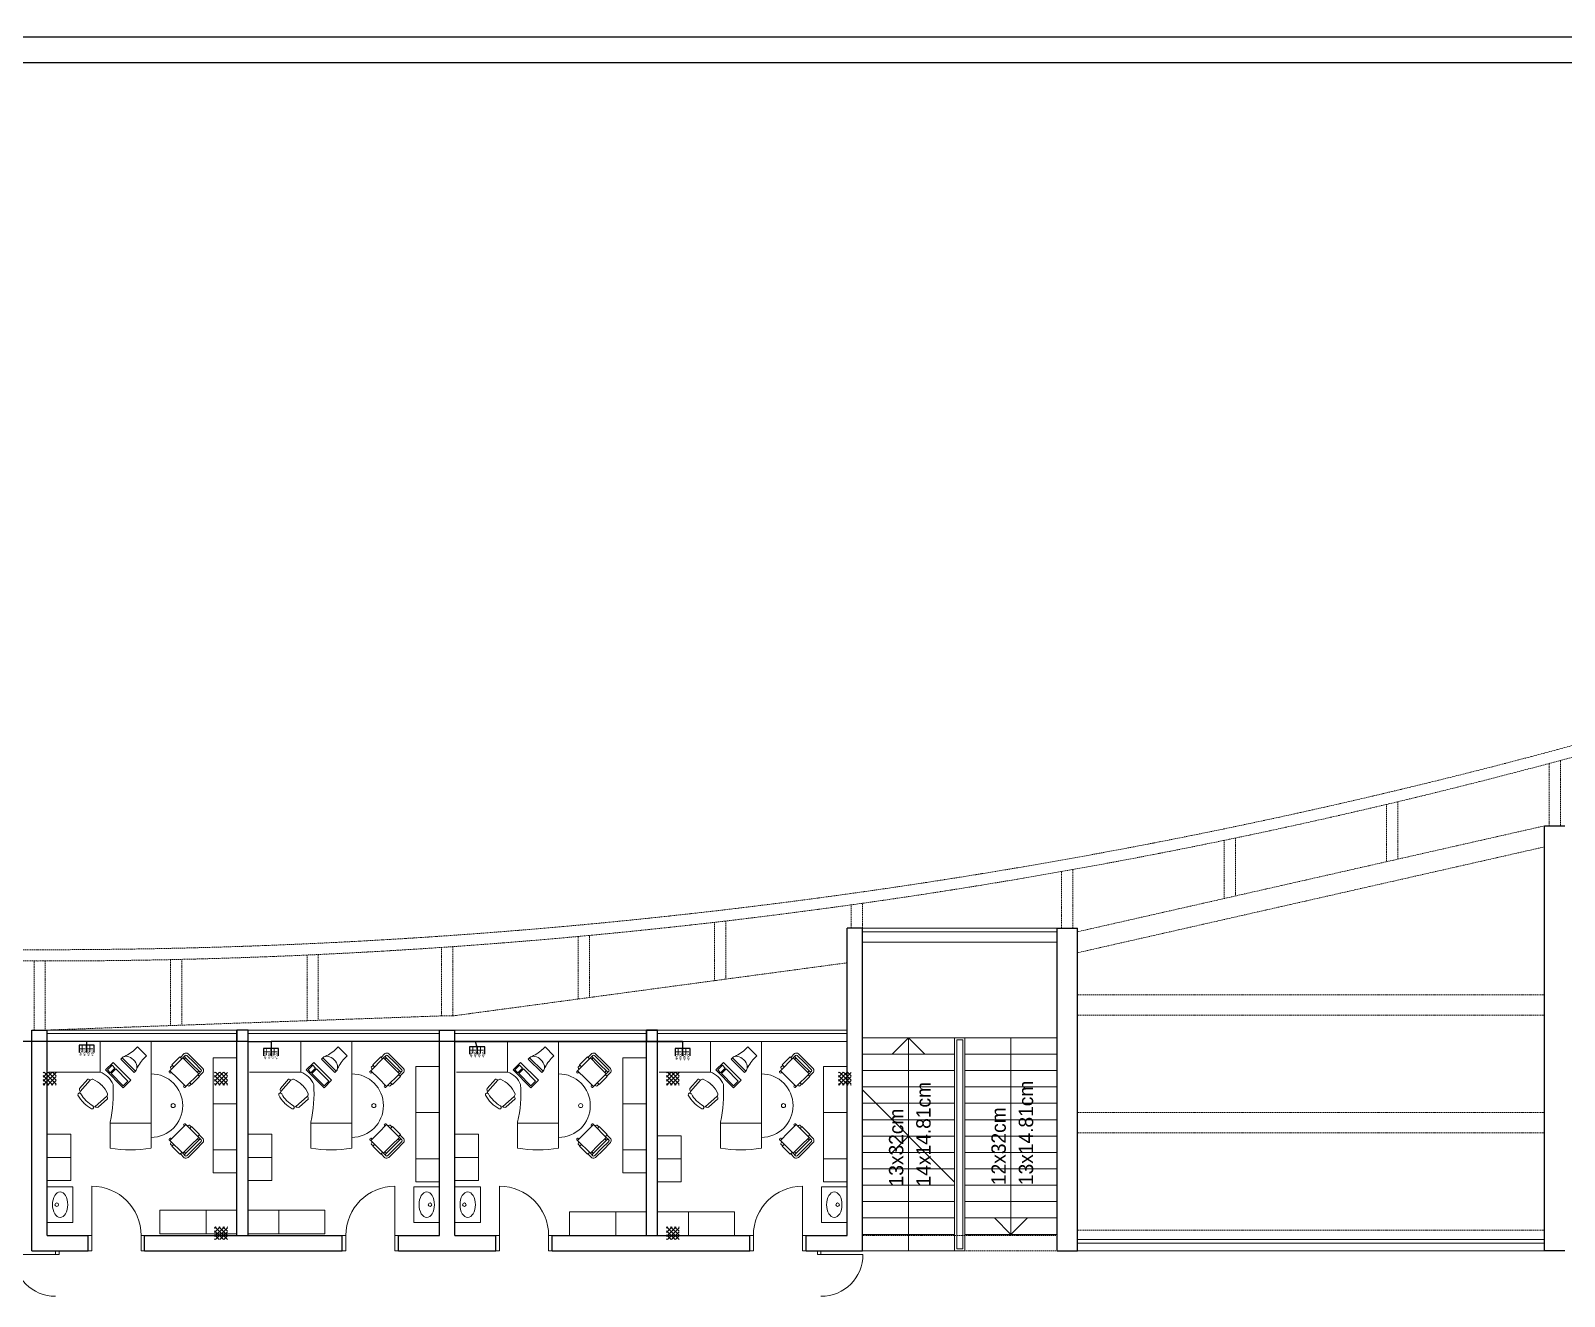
# Model space of a CAD drawing. Header units: inches. Extents: x 11 to 1053, y 2 to 902.
# Drawn here: x 379.7 to 679.2, y 654.9 to 902.1 of the extents above; entities that cross this region are included whole.
import ezdxf

# ---------------------------------------------------------------- set-up
doc = ezdxf.new("R2010")
doc.units = ezdxf.units.IN
doc.header["$MEASUREMENT"] = 0
doc.linetypes.add('DASHED', pattern=[0.75, 0.5, -0.25])
doc.linetypes.add('DASHED2', pattern=[0.375, 0.25, -0.125])
for name, color, linetype, lineweight in [('A-CRTKANO', 5, 'DASHED2', 0), ('A-GREDE', 5, 'DASHED2', 0), ('A-SANITARIJE', 253, 'Continuous', 0), ('OPREMA', 253, 'Continuous', 0), ('STOLARIJA', 5, 'Continuous', 0), ('STUBE', 5, 'Continuous', 0), ('ZID', 5, 'Continuous', 30)]:
    doc.layers.add(name, color=color, linetype=linetype, lineweight=lineweight)
doc.layers.add('SRAFURA', color=2, linetype='Continuous')
doc.styles.add('KOTE', font='stylu.ttf')

msp = doc.modelspace()

# ---------------------------------------------------------------- hatches: boundary and pattern name
at = {"layer": 'SRAFURA'}
h = msp.add_hatch(dxfattribs=at)
h.set_pattern_fill('ANSI37', color=256, scale=4.5, style=0)
h.set_pattern_definition([(45, (8723.85397, 5594.9668), (-0.397747564, 0.397747564), []), (135, (8723.85397, 5594.9668), (-0.397747564, -0.397747564), [])])
h.paths.add_polyline_path([(384.63, 696.16), (384.63, 698.66), (382.13, 698.66), (382.13, 696.16)])
h = msp.add_hatch(dxfattribs=at)
h.set_pattern_fill('ANSI37', color=256, scale=4.5, style=0)
h.set_pattern_definition([(45, (8757.3273, 5594.9668), (-0.397747564, 0.397747564), []), (135, (8757.3273, 5594.9668), (-0.397747564, -0.397747564), [])])
h.paths.add_polyline_path([(418.1, 696.16), (418.1, 698.66), (415.6, 698.66), (415.6, 696.16)])
h = msp.add_hatch(dxfattribs=at)
h.set_pattern_fill('ANSI37', color=256, scale=4.5, style=0)
h.set_pattern_definition([(45, (8845.5592, 5594.9668), (-0.397747564, 0.397747564), []), (135, (8845.5592, 5594.9668), (-0.397747564, -0.397747564), [])])
h.paths.add_polyline_path([(506.33, 696.16), (506.33, 698.66), (503.83, 698.66), (503.83, 696.16)])
h = msp.add_hatch(dxfattribs=at)
h.set_pattern_fill('ANSI37', color=256, scale=4.5, style=0)
h.set_pattern_definition([(45, (8879.15397, 5594.9668), (-0.397747564, 0.397747564), []), (135, (8879.15397, 5594.9668), (-0.397747564, -0.397747564), [])])
h.paths.add_polyline_path([(539.93, 696.16), (539.93, 698.66), (537.43, 698.66), (537.43, 696.16)])
h = msp.add_hatch(dxfattribs=at)
h.set_pattern_fill('ANSI37', color=256, scale=4.5, angle=360, style=0)
h.set_pattern_definition([(315, (8757.3273, -4230.3001), (-0.397747564, -0.397747564), []), (225, (8757.3273, -4230.3001), (-0.397747564, 0.397747564), [])])
h.paths.add_polyline_path([(415.6, 668.51), (415.6, 666.01), (418.1, 666.01), (418.1, 668.51)])
h = msp.add_hatch(dxfattribs=at)
h.set_pattern_fill('ANSI37', color=256, scale=4.5, angle=360, style=0)
h.set_pattern_definition([(315, (8845.5592, -4230.3001), (-0.397747564, -0.397747564), []), (225, (8845.5592, -4230.3001), (-0.397747564, 0.397747564), [])])
h.paths.add_polyline_path([(503.83, 668.51), (503.83, 666.01), (506.33, 666.01), (506.33, 668.51)])

# ---------------------------------------------------------------- linework, layer by layer
for p, q in [((10.54, 900.9), (1053.05, 900.9)), ((35.54, 895.9), (1048.05, 895.9))]:
    msp.add_line(p, q)
at = {"color": 85, "true_color": 0x58ba48}
for p, q in [((390.61, 704.71, 50), (315.25, 704.71, 50)), ((390.61, 704.71, 50), (390.61, 703.23, 50)), ((422.13, 704.71, 50), (426.62, 704.71, 50)), ((426.62, 704.71, 50), (426.62, 703.33)), ((462.53, 704.71, 50), (466.51, 704.71, 50)), ((466.51, 704.71, 50), (466.8, 703.64)), ((502.13, 704.71, 50), (507, 704.71, 50)), ((507, 704.71, 50), (507, 703.33))]:
    msp.add_line(p, q, dxfattribs=at)
at = {"color": 2}
for p, q in [((390.61, 703.96), (389.12, 703.96)), ((389.12, 703.96), (389.12, 702.53)), ((392.09, 703.96), (390.61, 703.96)), ((390.61, 703.96), (390.61, 702.53)), ((390.61, 702.53), (390.61, 703.96)), ((392.09, 702.53), (392.09, 703.96)), ((426.62, 703.33), (425.14, 703.33)), ((425.14, 703.33), (425.14, 701.9)), ((428.1, 703.33), (426.62, 703.33)), ((426.62, 703.33), (426.62, 701.9)), ((426.62, 701.9), (426.62, 703.33)), ((428.1, 701.9), (428.1, 703.33)), ((466.9, 703.64), (465.41, 703.64)), ((465.41, 703.64), (465.41, 702.21)), ((468.38, 703.64), (466.9, 703.64)), ((466.9, 703.64), (466.9, 702.21)), ((466.9, 702.21), (466.9, 703.64)), ((468.38, 702.21), (468.38, 703.64)), ((507, 703.33), (505.52, 703.33)), ((505.52, 703.33), (505.52, 701.9)), ((508.48, 703.33), (507, 703.33)), ((507, 703.33), (507, 701.9)), ((507, 701.9), (507, 703.33)), ((508.48, 701.9), (508.48, 703.33))]:
    msp.add_line(p, q, dxfattribs=at)
at = {"color": 3}
for p, q in [((422.13, 704.71, 50), (390.61, 704.71, 50)), ((507, 704.71, 50), (426.62, 704.71, 50)), ((466.51, 704.71, 50), (507, 704.71, 50))]:
    msp.add_line(p, q, dxfattribs=at)
at = {"layer": 'A-CRTKANO', "linetype": 'DASHED', "ltscale": 0.5}
for p, q in [((82.23, 722.61, 50), (381.03, 722.61, 50)), ((502.13, 715.07, 50), (539.13, 720.05, 50)), ((462.13, 709.68, 50), (499.93, 714.77, 50)), ((502.13, 715.07, 50), (499.93, 714.77, 50)), ((382.93, 706.91, 50), (419.93, 708.26, 50)), ((419.93, 708.26, 50), (422.13, 708.33, 50)), ((422.13, 708.33, 50), (459.93, 709.68, 50)), ((459.93, 709.68, 50), (462.13, 709.68, 50))]:
    msp.add_line(p, q, dxfattribs=at)
msp.add_arc((382.21, 1860.18, 50), 1137.58, 269.94031, 302.62522, dxfattribs=at)
at = {"layer": 'A-GREDE'}
for p, q in [((676.23, 758.98, 50), (676.23, 746.79, 50)), ((678.43, 759.57, 50), (678.43, 746.79, 50)), ((644.5, 751, 50), (644.5, 739.8, 50)), ((646.7, 751.52, 50), (646.7, 740.3, 50)), ((584.13, 726.11, 50), (675.33, 746.79, 50)), ((612.76, 743.97, 50), (612.76, 732.6, 50)), ((614.96, 744.43, 50), (614.96, 733.1, 50)), ((584.13, 722.01, 50), (675.33, 742.69, 50)), ((581.03, 737.88, 50), (581.03, 726.81, 50)), ((583.23, 738.27, 50), (583.23, 726.81, 50)), ((539.93, 726.81, 50), (539.93, 731.32, 50)), ((542.13, 726.81, 50), (542.13, 731.63, 50)), ((513.26, 727.97, 50), (513.26, 716.57, 50)), ((515.46, 728.22, 50), (515.46, 716.86, 50)), ((486.6, 725.2, 50), (486.6, 712.98, 50)), ((488.8, 725.4, 50), (488.8, 713.27, 50)), ((459.93, 723.06, 50), (459.93, 709.68, 50)), ((462.13, 723.21, 50), (462.13, 709.68, 50)), ((82.23, 720.41, 50), (381.03, 720.41, 50)), ((380.33, 720.29, 50), (380.33, 706.91, 50)), ((382.53, 720.44, 50), (382.53, 706.91, 50)), ((407, 720.68, 50), (407, 707.78, 50)), ((409.2, 720.73, 50), (409.2, 707.86, 50)), ((433.66, 721.57, 50), (433.66, 708.74, 50)), ((435.86, 721.67, 50), (435.86, 708.82, 50)), ((584.13, 713.81, 50), (675.33, 713.81, 50)), ((584.13, 709.81, 50), (675.33, 709.81, 50)), ((584.13, 690.81, 50), (675.33, 690.81, 50)), ((584.13, 686.81, 50), (675.33, 686.81, 50)), ((542.13, 666.81, 50), (580.13, 666.81, 50)), ((584.13, 667.81, 50), (675.33, 667.81, 50)), ((542.13, 663.81, 50), (580.13, 663.81, 50)), ((584.13, 663.81, 50), (675.33, 663.81, 50))]:
    msp.add_line(p, q, dxfattribs=at)
msp.add_arc((382.21, 1860.18, 50), 1139.78, 269.94031, 302.42334, dxfattribs=at)
at = {"layer": 'A-SANITARIJE'}
for p, q in [((382.93, 676.31, 50), (387.93, 676.31, 50)), ((387.93, 669.31, 50), (387.93, 676.31, 50)), ((454.53, 669.31, 50), (454.53, 676.31, 50)), ((459.53, 676.31, 50), (454.53, 676.31, 50)), ((462.53, 676.31, 50), (467.53, 676.31, 50)), ((467.53, 669.31, 50), (467.53, 676.31, 50)), ((539.13, 676.31, 50), (534.13, 676.31, 50)), ((534.13, 669.31, 50), (534.13, 676.31, 50)), ((382.93, 669.31, 50), (387.93, 669.31, 50)), ((459.53, 669.31, 50), (454.53, 669.31, 50)), ((462.53, 669.31, 50), (467.53, 669.31, 50)), ((539.13, 669.31, 50), (534.13, 669.31, 50))]:
    msp.add_line(p, q, dxfattribs=at)
for centre in [(384.78, 672.81, 50), (457.68, 672.81, 50), (464.38, 672.81, 50), (537.28, 672.81, 50)]:
    msp.add_circle(centre, 0.35, dxfattribs=at)
at = {"layer": 'A-SANITARIJE', "extrusion": (0, 0, -1)}
for centre in [(385.43, 672.81, 50), (465.03, 672.81, 50)]:
    msp.add_ellipse(centre, major_axis=(0, -2.5), ratio=0.6, dxfattribs=at)
at = {"layer": 'A-SANITARIJE'}
for centre in [(457.03, 672.81, 50), (536.63, 672.81, 50)]:
    msp.add_ellipse(centre, major_axis=(0, -2.5), ratio=0.6, dxfattribs=at)
at = {"layer": 'OPREMA'}
for p, q in [((403.18, 704.71, 50), (382.93, 704.71, 50)), ((393.23, 698.71, 50), (393.23, 704.71, 50)), ((403.18, 704.71, 50), (403.18, 688.71, 50)), ((442.38, 704.71, 50), (422.13, 704.71, 50)), ((432.43, 698.71, 50), (432.43, 704.71, 50)), ((442.38, 704.71, 50), (442.38, 688.71, 50)), ((482.78, 704.71, 50), (462.53, 704.71, 50)), ((472.83, 698.71, 50), (472.83, 704.71, 50)), ((482.78, 704.71, 50), (482.78, 688.71, 50)), ((522.38, 704.71, 50), (502.13, 704.71, 50)), ((512.43, 698.71, 50), (512.43, 704.71, 50)), ((522.38, 704.71, 50), (522.38, 688.71, 50)), ((397.53, 701.52, 50), (397.27, 701.25, 50)), ((397.27, 701.25, 50), (399.88, 698.63, 50)), ((400.15, 698.9, 50), (397.53, 701.52, 50)), ((400.53, 703.64, 50), (400.01, 703.12, 50)), ((400.53, 703.64, 50), (402.28, 701.9, 50)), ((402.28, 701.9, 50), (401.75, 701.37, 50)), ((403.18, 702.91, 50), (403.18, 690.51, 50)), ((409.39, 701.48, 50), (406.89, 698.98, 50)), ((407.28, 700.1, 50), (408.84, 701.66, 50)), ((408.84, 701.66, 50), (409.21, 701.3, 50)), ((409.68, 702.34, 50), (408.92, 701.58, 50)), ((409.39, 701.48, 50), (409.88, 701.97, 50)), ((409.39, 701.48, 50), (410.94, 699.92, 50)), ((409.95, 701.48, 50), (409.67, 701.19, 50)), ((409.81, 701.62, 50), (411.23, 700.21, 50)), ((410.17, 701.97, 50), (411.58, 700.56, 50)), ((410.41, 702.29, 50), (411.86, 700.84, 50)), ((436.73, 701.52, 50), (436.47, 701.25, 50)), ((436.47, 701.25, 50), (439.08, 698.63, 50)), ((439.35, 698.9, 50), (436.73, 701.52, 50)), ((439.73, 703.64, 50), (439.21, 703.12, 50)), ((439.73, 703.64, 50), (441.48, 701.9, 50)), ((441.48, 701.9, 50), (440.95, 701.37, 50)), ((442.38, 702.91, 50), (442.38, 690.51, 50)), ((448.59, 701.48, 50), (446.09, 698.98, 50)), ((446.48, 700.1, 50), (448.04, 701.66, 50)), ((448.04, 701.66, 50), (448.41, 701.3, 50)), ((448.88, 702.34, 50), (448.12, 701.58, 50)), ((448.59, 701.48, 50), (449.08, 701.97, 50)), ((448.59, 701.48, 50), (450.14, 699.92, 50)), ((449.15, 701.48, 50), (448.87, 701.19, 50)), ((449.01, 701.62, 50), (450.43, 700.21, 50)), ((449.37, 701.97, 50), (450.78, 700.56, 50)), ((449.61, 702.29, 50), (451.06, 700.84, 50)), ((477.13, 701.52, 50), (476.87, 701.25, 50)), ((476.87, 701.25, 50), (479.48, 698.63, 50)), ((479.75, 698.9, 50), (477.13, 701.52, 50)), ((480.13, 703.64, 50), (479.61, 703.12, 50)), ((480.13, 703.64, 50), (481.88, 701.9, 50)), ((481.88, 701.9, 50), (481.35, 701.37, 50)), ((482.78, 702.91, 50), (482.78, 690.51, 50)), ((488.99, 701.48, 50), (486.49, 698.98, 50)), ((486.88, 700.1, 50), (488.44, 701.66, 50)), ((488.44, 701.66, 50), (488.81, 701.3, 50)), ((489.28, 702.34, 50), (488.52, 701.58, 50)), ((488.99, 701.48, 50), (489.48, 701.97, 50)), ((488.99, 701.48, 50), (490.54, 699.92, 50)), ((489.55, 701.48, 50), (489.27, 701.19, 50)), ((489.41, 701.62, 50), (490.83, 700.21, 50)), ((489.77, 701.97, 50), (491.18, 700.56, 50)), ((490.01, 702.29, 50), (491.46, 700.84, 50)), ((516.73, 701.52, 50), (516.47, 701.25, 50)), ((516.47, 701.25, 50), (519.08, 698.63, 50)), ((519.35, 698.9, 50), (516.73, 701.52, 50)), ((519.73, 703.64, 50), (519.21, 703.12, 50)), ((519.73, 703.64, 50), (521.48, 701.9, 50)), ((521.48, 701.9, 50), (520.95, 701.37, 50)), ((522.38, 702.91, 50), (522.38, 690.51, 50)), ((528.59, 701.48, 50), (526.09, 698.98, 50)), ((526.48, 700.1, 50), (528.04, 701.66, 50)), ((528.04, 701.66, 50), (528.41, 701.3, 50)), ((528.88, 702.34, 50), (528.12, 701.58, 50)), ((528.59, 701.48, 50), (529.08, 701.97, 50)), ((528.59, 701.48, 50), (530.14, 699.92, 50)), ((529.15, 701.48, 50), (528.87, 701.19, 50)), ((529.01, 701.62, 50), (530.43, 700.21, 50)), ((529.37, 701.97, 50), (530.78, 700.56, 50)), ((529.61, 702.29, 50), (531.06, 700.84, 50)), ((383.23, 698.71, 50), (393.23, 698.71, 50)), ((394.29, 699.13, 50), (395.76, 700.59, 50)), ((397.77, 695.66, 50), (394.29, 699.13, 50)), ((394.66, 699.13, 50), (395.57, 700.05, 50)), ((395.21, 698.58, 50), (394.66, 699.13, 50)), ((396.12, 699.5, 50), (395.21, 698.58, 50)), ((395.39, 698.4, 50), (396.3, 699.32, 50)), ((397.77, 696.03, 50), (395.39, 698.4, 50)), ((395.57, 700.05, 50), (396.12, 699.5, 50)), ((395.76, 700.59, 50), (399.23, 697.12, 50)), ((396.3, 699.32, 50), (398.68, 696.94, 50)), ((399.88, 698.63, 50), (400.15, 698.9, 50)), ((406.75, 698.84, 50), (406.89, 698.98, 50)), ((406.89, 698.98, 50), (408.45, 697.42, 50)), ((407.36, 700.02, 50), (407.01, 699.67, 50)), ((407.03, 698.56, 50), (407.17, 698.7, 50)), ((407.65, 699.74, 50), (407.28, 700.1, 50)), ((412.5, 698.37, 50), (410, 695.87, 50)), ((412.5, 698.37, 50), (410.94, 699.92, 50)), ((412.64, 698.79, 50), (411.23, 700.21, 50)), ((412.99, 699.14, 50), (411.58, 700.56, 50)), ((413.31, 699.39, 50), (411.86, 700.84, 50)), ((412.5, 698.93, 50), (412.22, 698.65, 50)), ((412.68, 697.82, 50), (412.32, 698.19, 50)), ((412.5, 698.37, 50), (412.99, 698.86, 50)), ((413.36, 698.66, 50), (412.6, 697.9, 50)), ((422.43, 698.71, 50), (432.43, 698.71, 50)), ((433.49, 699.13, 50), (434.96, 700.59, 50)), ((436.97, 695.66, 50), (433.49, 699.13, 50)), ((433.86, 699.13, 50), (434.77, 700.05, 50)), ((434.41, 698.58, 50), (433.86, 699.13, 50)), ((435.32, 699.5, 50), (434.41, 698.58, 50)), ((434.59, 698.4, 50), (435.5, 699.32, 50)), ((436.97, 696.03, 50), (434.59, 698.4, 50)), ((434.77, 700.05, 50), (435.32, 699.5, 50)), ((434.96, 700.59, 50), (438.43, 697.12, 50)), ((435.5, 699.32, 50), (437.88, 696.94, 50)), ((439.08, 698.63, 50), (439.35, 698.9, 50)), ((445.95, 698.84, 50), (446.09, 698.98, 50)), ((446.09, 698.98, 50), (447.65, 697.42, 50)), ((446.56, 700.02, 50), (446.21, 699.67, 50)), ((446.23, 698.56, 50), (446.37, 698.7, 50)), ((446.85, 699.74, 50), (446.48, 700.1, 50)), ((451.7, 698.37, 50), (449.2, 695.87, 50)), ((451.7, 698.37, 50), (450.14, 699.92, 50)), ((451.84, 698.79, 50), (450.43, 700.21, 50)), ((452.19, 699.14, 50), (450.78, 700.56, 50)), ((452.51, 699.39, 50), (451.06, 700.84, 50)), ((451.7, 698.93, 50), (451.42, 698.65, 50)), ((451.88, 697.82, 50), (451.52, 698.19, 50)), ((451.7, 698.37, 50), (452.19, 698.86, 50)), ((452.56, 698.66, 50), (451.8, 697.9, 50)), ((462.83, 698.71, 50), (472.83, 698.71, 50)), ((473.89, 699.13, 50), (475.36, 700.59, 50)), ((477.37, 695.66, 50), (473.89, 699.13, 50)), ((474.26, 699.13, 50), (475.17, 700.05, 50)), ((474.81, 698.58, 50), (474.26, 699.13, 50)), ((475.72, 699.5, 50), (474.81, 698.58, 50)), ((474.99, 698.4, 50), (475.9, 699.32, 50)), ((477.37, 696.03, 50), (474.99, 698.4, 50)), ((475.17, 700.05, 50), (475.72, 699.5, 50)), ((475.36, 700.59, 50), (478.83, 697.12, 50)), ((475.9, 699.32, 50), (478.28, 696.94, 50)), ((479.48, 698.63, 50), (479.75, 698.9, 50)), ((486.35, 698.84, 50), (486.49, 698.98, 50)), ((486.49, 698.98, 50), (488.05, 697.42, 50)), ((486.96, 700.02, 50), (486.61, 699.67, 50)), ((486.63, 698.56, 50), (486.77, 698.7, 50)), ((487.25, 699.74, 50), (486.88, 700.1, 50)), ((492.1, 698.37, 50), (489.6, 695.87, 50)), ((492.1, 698.37, 50), (490.54, 699.92, 50)), ((492.24, 698.79, 50), (490.83, 700.21, 50)), ((492.59, 699.14, 50), (491.18, 700.56, 50)), ((492.91, 699.39, 50), (491.46, 700.84, 50)), ((492.1, 698.93, 50), (491.82, 698.65, 50)), ((492.28, 697.82, 50), (491.92, 698.19, 50)), ((492.1, 698.37, 50), (492.59, 698.86, 50)), ((492.96, 698.66, 50), (492.2, 697.9, 50)), ((502.43, 698.71, 50), (512.43, 698.71, 50)), ((513.49, 699.13, 50), (514.96, 700.59, 50)), ((516.97, 695.66, 50), (513.49, 699.13, 50)), ((513.86, 699.13, 50), (514.77, 700.05, 50)), ((514.41, 698.58, 50), (513.86, 699.13, 50)), ((515.32, 699.5, 50), (514.41, 698.58, 50)), ((514.59, 698.4, 50), (515.5, 699.32, 50)), ((516.97, 696.03, 50), (514.59, 698.4, 50)), ((514.77, 700.05, 50), (515.32, 699.5, 50)), ((514.96, 700.59, 50), (518.43, 697.12, 50)), ((515.5, 699.32, 50), (517.88, 696.94, 50)), ((519.08, 698.63, 50), (519.35, 698.9, 50)), ((525.95, 698.84, 50), (526.09, 698.98, 50)), ((526.09, 698.98, 50), (527.65, 697.42, 50)), ((526.56, 700.02, 50), (526.21, 699.67, 50)), ((526.23, 698.56, 50), (526.37, 698.7, 50)), ((526.85, 699.74, 50), (526.48, 700.1, 50)), ((531.7, 698.37, 50), (529.2, 695.87, 50)), ((531.7, 698.37, 50), (530.14, 699.92, 50)), ((531.84, 698.79, 50), (530.43, 700.21, 50)), ((532.19, 699.14, 50), (530.78, 700.56, 50)), ((532.51, 699.39, 50), (531.06, 700.84, 50)), ((531.7, 698.93, 50), (531.42, 698.65, 50)), ((531.88, 697.82, 50), (531.52, 698.19, 50)), ((531.7, 698.37, 50), (532.19, 698.86, 50)), ((532.56, 698.66, 50), (531.8, 697.9, 50)), ((390.85, 697.33, 50), (389.24, 695.51, 50)), ((391.32, 697.11, 50), (389.36, 694.89, 50)), ((399.23, 697.12, 50), (397.77, 695.66, 50)), ((398.68, 696.94, 50), (397.77, 696.03, 50)), ((410, 695.87, 50), (408.45, 697.42, 50)), ((409.58, 696.01, 50), (409.72, 696.15, 50)), ((409.86, 695.73, 50), (410, 695.87, 50)), ((411.04, 696.34, 50), (410.69, 695.99, 50)), ((410.76, 696.63, 50), (411.12, 696.26, 50)), ((411.12, 696.26, 50), (412.68, 697.82, 50)), ((430.05, 697.33, 50), (428.44, 695.51, 50)), ((430.52, 697.11, 50), (428.56, 694.89, 50)), ((438.43, 697.12, 50), (436.97, 695.66, 50)), ((437.88, 696.94, 50), (436.97, 696.03, 50)), ((449.2, 695.87, 50), (447.65, 697.42, 50)), ((448.78, 696.01, 50), (448.92, 696.15, 50)), ((449.06, 695.73, 50), (449.2, 695.87, 50)), ((450.24, 696.34, 50), (449.89, 695.99, 50)), ((449.96, 696.63, 50), (450.32, 696.26, 50)), ((450.32, 696.26, 50), (451.88, 697.82, 50)), ((470.45, 697.33, 50), (468.84, 695.51, 50)), ((470.92, 697.11, 50), (468.96, 694.89, 50)), ((478.83, 697.12, 50), (477.37, 695.66, 50)), ((478.28, 696.94, 50), (477.37, 696.03, 50)), ((489.6, 695.87, 50), (488.05, 697.42, 50)), ((489.18, 696.01, 50), (489.32, 696.15, 50)), ((489.46, 695.73, 50), (489.6, 695.87, 50)), ((490.64, 696.34, 50), (490.29, 695.99, 50)), ((490.36, 696.63, 50), (490.72, 696.26, 50)), ((490.72, 696.26, 50), (492.28, 697.82, 50)), ((510.05, 697.33, 50), (508.44, 695.51, 50)), ((510.52, 697.11, 50), (508.56, 694.89, 50)), ((518.43, 697.12, 50), (516.97, 695.66, 50)), ((517.88, 696.94, 50), (516.97, 696.03, 50)), ((529.2, 695.87, 50), (527.65, 697.42, 50)), ((528.78, 696.01, 50), (528.92, 696.15, 50)), ((529.06, 695.73, 50), (529.2, 695.87, 50)), ((530.24, 696.34, 50), (529.89, 695.99, 50)), ((529.96, 696.63, 50), (530.32, 696.26, 50)), ((530.32, 696.26, 50), (531.88, 697.82, 50)), ((394.49, 693.94, 50), (392.27, 691.98, 50)), ((394.71, 693.46, 50), (392.89, 691.86, 50)), ((433.69, 693.94, 50), (431.47, 691.98, 50)), ((433.91, 693.46, 50), (432.09, 691.86, 50)), ((474.09, 693.94, 50), (471.87, 691.98, 50)), ((474.31, 693.46, 50), (472.49, 691.86, 50)), ((513.69, 693.94, 50), (511.47, 691.98, 50)), ((513.91, 693.46, 50), (512.09, 691.86, 50)), ((395.18, 688.93, 50), (395.18, 683.83, 50)), ((434.38, 688.93, 50), (434.38, 683.83, 50)), ((474.78, 688.93, 50), (474.78, 683.83, 50)), ((514.38, 688.93, 50), (514.38, 683.83, 50)), ((403.18, 688.71, 50), (395.18, 688.71, 50)), ((402.73, 688.71, 50), (395.63, 688.71, 50)), ((403.18, 683.83, 50), (403.18, 688.71, 50)), ((406.89, 685.34, 50), (408.45, 686.89, 50)), ((410, 688.45, 50), (408.45, 686.89, 50)), ((409.58, 688.31, 50), (409.72, 688.17, 50)), ((409.86, 688.59, 50), (410, 688.45, 50)), ((412.5, 685.95, 50), (410, 688.45, 50)), ((411.04, 687.98, 50), (410.69, 688.33, 50)), ((410.76, 687.69, 50), (411.12, 688.06, 50)), ((412.5, 685.95, 50), (410.94, 684.4, 50)), ((411.12, 688.06, 50), (412.68, 686.5, 50)), ((412.68, 686.5, 50), (412.32, 686.13, 50)), ((412.5, 685.95, 50), (412.99, 685.46, 50)), ((413.36, 685.66, 50), (412.6, 686.42, 50)), ((442.38, 688.71, 50), (434.38, 688.71, 50)), ((441.93, 688.71, 50), (434.83, 688.71, 50)), ((442.38, 683.83, 50), (442.38, 688.71, 50)), ((446.09, 685.34, 50), (447.65, 686.89, 50)), ((449.2, 688.45, 50), (447.65, 686.89, 50)), ((448.78, 688.31, 50), (448.92, 688.17, 50)), ((449.06, 688.59, 50), (449.2, 688.45, 50)), ((451.7, 685.95, 50), (449.2, 688.45, 50)), ((450.24, 687.98, 50), (449.89, 688.33, 50)), ((449.96, 687.69, 50), (450.32, 688.06, 50)), ((451.7, 685.95, 50), (450.14, 684.4, 50)), ((450.32, 688.06, 50), (451.88, 686.5, 50)), ((451.88, 686.5, 50), (451.52, 686.13, 50)), ((451.7, 685.95, 50), (452.19, 685.46, 50)), ((452.56, 685.66, 50), (451.8, 686.42, 50)), ((482.78, 688.71, 50), (474.78, 688.71, 50)), ((482.33, 688.71, 50), (475.23, 688.71, 50)), ((482.78, 683.83, 50), (482.78, 688.71, 50)), ((486.49, 685.34, 50), (488.05, 686.89, 50)), ((489.6, 688.45, 50), (488.05, 686.89, 50)), ((489.18, 688.31, 50), (489.32, 688.17, 50)), ((489.46, 688.59, 50), (489.6, 688.45, 50)), ((492.1, 685.95, 50), (489.6, 688.45, 50)), ((490.64, 687.98, 50), (490.29, 688.33, 50)), ((490.36, 687.69, 50), (490.72, 688.06, 50)), ((492.1, 685.95, 50), (490.54, 684.4, 50)), ((490.72, 688.06, 50), (492.28, 686.5, 50)), ((492.28, 686.5, 50), (491.92, 686.13, 50)), ((492.1, 685.95, 50), (492.59, 685.46, 50)), ((492.96, 685.66, 50), (492.2, 686.42, 50)), ((522.38, 688.71, 50), (514.38, 688.71, 50)), ((521.93, 688.71, 50), (514.83, 688.71, 50)), ((522.38, 683.83, 50), (522.38, 688.71, 50)), ((526.09, 685.34, 50), (527.65, 686.89, 50)), ((529.2, 688.45, 50), (527.65, 686.89, 50)), ((528.78, 688.31, 50), (528.92, 688.17, 50)), ((529.06, 688.59, 50), (529.2, 688.45, 50)), ((531.7, 685.95, 50), (529.2, 688.45, 50)), ((530.24, 687.98, 50), (529.89, 688.33, 50)), ((529.96, 687.69, 50), (530.32, 688.06, 50)), ((531.7, 685.95, 50), (530.14, 684.4, 50)), ((530.32, 688.06, 50), (531.88, 686.5, 50)), ((531.88, 686.5, 50), (531.52, 686.13, 50)), ((531.7, 685.95, 50), (532.19, 685.46, 50)), ((532.56, 685.66, 50), (531.8, 686.42, 50)), ((406.75, 685.48, 50), (406.89, 685.34, 50)), ((409.39, 682.84, 50), (406.89, 685.34, 50)), ((407.36, 684.3, 50), (407.01, 684.65, 50)), ((407.03, 685.76, 50), (407.17, 685.62, 50)), ((407.65, 684.58, 50), (407.28, 684.22, 50)), ((407.28, 684.22, 50), (408.84, 682.66, 50)), ((408.84, 682.66, 50), (409.21, 683.02, 50)), ((409.39, 682.84, 50), (410.94, 684.4, 50)), ((409.95, 682.84, 50), (409.67, 683.12, 50)), ((409.81, 682.7, 50), (411.23, 684.11, 50)), ((410.17, 682.35, 50), (411.58, 683.76, 50)), ((410.41, 682.03, 50), (411.86, 683.48, 50)), ((412.64, 685.53, 50), (411.23, 684.11, 50)), ((412.99, 685.17, 50), (411.58, 683.76, 50)), ((413.31, 684.93, 50), (411.86, 683.48, 50)), ((412.5, 685.39, 50), (412.22, 685.67, 50)), ((445.95, 685.48, 50), (446.09, 685.34, 50)), ((448.59, 682.84, 50), (446.09, 685.34, 50)), ((446.56, 684.3, 50), (446.21, 684.65, 50)), ((446.23, 685.76, 50), (446.37, 685.62, 50)), ((446.85, 684.58, 50), (446.48, 684.22, 50)), ((446.48, 684.22, 50), (448.04, 682.66, 50)), ((448.04, 682.66, 50), (448.41, 683.02, 50)), ((448.59, 682.84, 50), (450.14, 684.4, 50)), ((449.15, 682.84, 50), (448.87, 683.12, 50)), ((449.01, 682.7, 50), (450.43, 684.11, 50)), ((449.37, 682.35, 50), (450.78, 683.76, 50)), ((449.61, 682.03, 50), (451.06, 683.48, 50)), ((451.84, 685.53, 50), (450.43, 684.11, 50)), ((452.19, 685.17, 50), (450.78, 683.76, 50)), ((452.51, 684.93, 50), (451.06, 683.48, 50)), ((451.7, 685.39, 50), (451.42, 685.67, 50)), ((486.35, 685.48, 50), (486.49, 685.34, 50)), ((488.99, 682.84, 50), (486.49, 685.34, 50)), ((486.96, 684.3, 50), (486.61, 684.65, 50)), ((486.63, 685.76, 50), (486.77, 685.62, 50)), ((487.25, 684.58, 50), (486.88, 684.22, 50)), ((486.88, 684.22, 50), (488.44, 682.66, 50)), ((488.44, 682.66, 50), (488.81, 683.02, 50)), ((488.99, 682.84, 50), (490.54, 684.4, 50)), ((489.55, 682.84, 50), (489.27, 683.12, 50)), ((489.41, 682.7, 50), (490.83, 684.11, 50)), ((489.77, 682.35, 50), (491.18, 683.76, 50)), ((490.01, 682.03, 50), (491.46, 683.48, 50)), ((492.24, 685.53, 50), (490.83, 684.11, 50)), ((492.59, 685.17, 50), (491.18, 683.76, 50)), ((492.91, 684.93, 50), (491.46, 683.48, 50)), ((492.1, 685.39, 50), (491.82, 685.67, 50)), ((525.95, 685.48, 50), (526.09, 685.34, 50)), ((528.59, 682.84, 50), (526.09, 685.34, 50)), ((526.56, 684.3, 50), (526.21, 684.65, 50)), ((526.23, 685.76, 50), (526.37, 685.62, 50)), ((526.85, 684.58, 50), (526.48, 684.22, 50)), ((526.48, 684.22, 50), (528.04, 682.66, 50)), ((528.04, 682.66, 50), (528.41, 683.02, 50)), ((528.59, 682.84, 50), (530.14, 684.4, 50)), ((529.15, 682.84, 50), (528.87, 683.12, 50)), ((529.01, 682.7, 50), (530.43, 684.11, 50)), ((529.37, 682.35, 50), (530.78, 683.76, 50)), ((529.61, 682.03, 50), (531.06, 683.48, 50)), ((531.84, 685.53, 50), (530.43, 684.11, 50)), ((532.19, 685.17, 50), (530.78, 683.76, 50)), ((532.51, 684.93, 50), (531.06, 683.48, 50)), ((531.7, 685.39, 50), (531.42, 685.67, 50)), ((409.68, 681.98, 50), (408.92, 682.74, 50)), ((409.39, 682.84, 50), (409.88, 682.35, 50)), ((448.88, 681.98, 50), (448.12, 682.74, 50)), ((448.59, 682.84, 50), (449.08, 682.35, 50)), ((489.28, 681.98, 50), (488.52, 682.74, 50)), ((488.99, 682.84, 50), (489.48, 682.35, 50)), ((528.88, 681.98, 50), (528.12, 682.74, 50)), ((528.59, 682.84, 50), (529.08, 682.35, 50))]:
    msp.add_line(p, q, dxfattribs=at)
at = {"layer": 'OPREMA', "elevation": 50}
for points in [[(415.31, 692.52), (419.93, 692.52), (419.93, 701.52), (415.31, 701.52)], [(495.31, 692.52), (499.93, 692.52), (499.93, 701.52), (495.31, 701.52)], [(454.91, 690.79), (459.53, 690.79), (459.53, 699.79), (454.91, 699.79)], [(534.51, 690.79), (539.13, 690.79), (539.13, 699.79), (534.51, 699.79)], [(415.31, 683.52), (419.93, 683.52), (419.93, 692.52), (415.31, 692.52)], [(495.31, 683.52), (499.93, 683.52), (499.93, 692.52), (495.31, 692.52)], [(454.91, 681.79), (459.53, 681.79), (459.53, 690.79), (454.91, 690.79)], [(534.51, 681.79), (539.13, 681.79), (539.13, 690.79), (534.51, 690.79)], [(382.93, 682.05), (387.55, 682.05), (387.55, 686.55), (382.93, 686.55)], [(422.13, 682.05), (426.75, 682.05), (426.75, 686.55), (422.13, 686.55)], [(462.53, 682.05), (467.15, 682.05), (467.15, 686.55), (462.53, 686.55)], [(502.13, 681.75), (506.75, 681.75), (506.75, 686.25), (502.13, 686.25)], [(415.31, 679.02), (419.93, 679.02), (419.93, 683.52), (415.31, 683.52)], [(495.31, 679.02), (499.93, 679.02), (499.93, 683.52), (495.31, 683.52)], [(382.93, 677.55), (387.55, 677.55), (387.55, 682.05), (382.93, 682.05)], [(422.13, 677.55), (426.75, 677.55), (426.75, 682.05), (422.13, 682.05)], [(454.91, 677.29), (459.53, 677.29), (459.53, 681.79), (454.91, 681.79)], [(462.53, 677.55), (467.15, 677.55), (467.15, 682.05), (462.53, 682.05)], [(502.13, 677.25), (506.75, 677.25), (506.75, 681.75), (502.13, 681.75)], [(534.51, 677.29), (539.13, 677.29), (539.13, 681.79), (534.51, 681.79)], [(413.93, 667.11), (404.93, 667.11), (404.93, 671.71), (413.93, 671.71)], [(419.93, 671.71), (419.93, 667.11), (413.93, 667.11), (413.93, 671.71)], [(422.13, 671.71), (422.13, 667.11), (428.13, 667.11), (428.13, 671.71)], [(428.13, 667.11), (437.13, 667.11), (437.13, 671.71), (428.13, 671.71)], [(493.93, 666.81), (484.93, 666.81), (484.93, 671.41), (493.93, 671.41)], [(499.93, 671.41), (499.93, 666.81), (493.93, 666.81), (493.93, 671.41)], [(502.13, 671.41), (502.13, 666.81), (508.13, 666.81), (508.13, 671.41)], [(508.13, 666.81), (517.13, 666.81), (517.13, 671.41), (508.13, 671.41)]]:
    msp.add_lwpolyline(points, close=True, dxfattribs=at)
at = {"layer": 'OPREMA', "ltscale": 0.3}
for centre in [(407.5, 692.16, 50), (446.7, 692.16, 50), (487.1, 692.16, 50), (526.7, 692.16, 50)]:
    msp.add_circle(centre, 0.4, dxfattribs=at)
at = {"layer": 'OPREMA'}
for centre, radius, start, end in [((394.56, 709.11, 50), 8.1, 292.716, 312.2482), ((407.75, 695.93, 50), 8.1, 137.7518, 157.284), ((410.01, 701.76, 50), 0.662, 52.7659, 119.6519), ((410.02, 701.76, 50), 0.255, 56.3099, 213.6901), ((433.76, 709.11, 50), 8.1, 292.716, 312.2482), ((446.95, 695.93, 50), 8.1, 137.7518, 157.284), ((449.21, 701.76, 50), 0.662, 52.7659, 119.6519), ((449.22, 701.76, 50), 0.255, 56.3099, 213.6901), ((474.16, 709.11, 50), 8.1, 292.716, 312.2482), ((487.35, 695.93, 50), 8.1, 137.7518, 157.284), ((489.61, 701.76, 50), 0.662, 52.7659, 119.6519), ((489.62, 701.76, 50), 0.255, 56.3099, 213.6901), ((513.76, 709.11, 50), 8.1, 292.716, 312.2482), ((526.95, 695.93, 50), 8.1, 137.7518, 157.284), ((529.21, 701.76, 50), 0.662, 52.7659, 119.6519), ((529.22, 701.76, 50), 0.255, 56.3099, 213.6901), ((391.79, 694.68, 50), 4.28, 21.7299, 70.3954), ((399.34, 699.46, 50), 0.986, 303.5396, 304.2467), ((403.18, 692.16, 50), 6.2, 270, 90), ((406.92, 698.73, 50), 0.206, 149.0717, 300.9283), ((407.19, 699.56, 50), 0.206, 149.0362, 300.9638), ((412.78, 699, 50), 0.255, 236.3099, 33.6901), ((412.79, 698.99, 50), 0.662, 330.3481, 37.2341), ((430.99, 694.68, 50), 4.28, 21.7299, 70.3954), ((438.54, 699.46, 50), 0.986, 303.5396, 304.2467), ((442.38, 692.16, 50), 6.2, 270, 90), ((446.12, 698.73, 50), 0.206, 149.0717, 300.9283), ((446.39, 699.56, 50), 0.206, 149.0362, 300.9638), ((451.98, 699, 50), 0.255, 236.3099, 33.6901), ((451.99, 698.99, 50), 0.662, 330.3481, 37.2341), ((471.39, 694.68, 50), 4.28, 21.7299, 70.3954), ((478.94, 699.46, 50), 0.986, 303.5396, 304.2467), ((482.78, 692.16, 50), 6.2, 270, 90), ((486.52, 698.73, 50), 0.206, 149.0717, 300.9283), ((486.79, 699.56, 50), 0.206, 149.0362, 300.9638), ((492.38, 699, 50), 0.255, 236.3099, 33.6901), ((492.39, 698.99, 50), 0.662, 330.3481, 37.2341), ((510.99, 694.68, 50), 4.28, 21.7299, 70.3954), ((518.54, 699.46, 50), 0.986, 303.5396, 304.2467), ((522.38, 692.16, 50), 6.2, 270, 90), ((526.12, 698.73, 50), 0.206, 149.0717, 300.9283), ((526.39, 699.56, 50), 0.206, 149.0362, 300.9638), ((531.98, 699, 50), 0.255, 236.3099, 33.6901), ((531.99, 698.99, 50), 0.662, 330.3481, 37.2341), ((389.74, 695.28, 50), 0.546, 155.6364, 226.3026), ((390.92, 696.87, 50), 0.461, 30.6949, 99.6826), ((391.77, 696.71, 50), 0.6, 83.36, 138.5763), ((389.94, 692.69, 50), 4.99, 44.285, 67.6401), ((389.99, 692.65, 50), 4.99, 44.285, 45), ((390.07, 692.56, 50), 4.99, 22.3599, 45.715), ((370.26, 694.61, 50), 25.56, 347.144, 3.7011), ((409.75, 695.9, 50), 0.206, 149.0717, 300.9283), ((410.58, 696.17, 50), 0.206, 149.0362, 300.9638), ((428.94, 695.28, 50), 0.546, 155.6364, 226.3026), ((430.12, 696.87, 50), 0.461, 30.6949, 99.6826), ((430.97, 696.71, 50), 0.6, 83.36, 138.5763), ((429.14, 692.69, 50), 4.99, 44.285, 67.6401), ((429.19, 692.65, 50), 4.99, 44.285, 45), ((429.27, 692.56, 50), 4.99, 22.3599, 45.715), ((409.46, 694.61, 50), 25.56, 347.144, 3.7011), ((448.95, 695.9, 50), 0.206, 149.0717, 300.9283), ((449.78, 696.17, 50), 0.206, 149.0362, 300.9638), ((469.34, 695.28, 50), 0.546, 155.6364, 226.3026), ((470.52, 696.87, 50), 0.461, 30.6949, 99.6826), ((471.37, 696.71, 50), 0.6, 83.36, 138.5763), ((469.54, 692.69, 50), 4.99, 44.285, 67.6401), ((469.59, 692.65, 50), 4.99, 44.285, 45), ((469.67, 692.56, 50), 4.99, 22.3599, 45.715), ((449.86, 694.61, 50), 25.56, 347.144, 3.7011), ((489.35, 695.9, 50), 0.206, 149.0717, 300.9283), ((490.18, 696.17, 50), 0.206, 149.0362, 300.9638), ((508.94, 695.28, 50), 0.546, 155.6364, 226.3026), ((510.12, 696.87, 50), 0.461, 30.6949, 99.6826), ((510.97, 696.71, 50), 0.6, 83.36, 138.5763), ((509.14, 692.69, 50), 4.99, 44.285, 67.6401), ((509.19, 692.65, 50), 4.99, 44.285, 45), ((509.27, 692.56, 50), 4.99, 22.3599, 45.715), ((489.46, 694.61, 50), 25.56, 347.144, 3.7011), ((528.95, 695.9, 50), 0.206, 149.0717, 300.9283), ((529.78, 696.17, 50), 0.206, 149.0362, 300.9638), ((389.22, 694.29, 50), 0.32, 28.3429, 196.8257), ((394.62, 697.28, 50), 6.48, 208.3899, 225), ((389.81, 694.49, 50), 0.6, 138.5763, 169.7534), ((394.49, 697.17, 50), 5.68, 208.6991, 225), ((394.66, 697.23, 50), 6.48, 224.4494, 225), ((394.66, 697.23, 50), 6.48, 225, 241.6101), ((394.55, 697.1, 50), 5.68, 224.2193, 225), ((394.55, 697.1, 50), 5.68, 225, 241.3009), ((391.67, 691.84, 50), 0.32, 253.1743, 61.6571), ((391.87, 692.43, 50), 0.6, 280.2466, 311.4237), ((392.66, 692.36, 50), 0.546, 223.6974, 294.3636), ((394.1, 694.39, 50), 0.6, 311.4237, 6.64), ((394.25, 693.54, 50), 0.461, 350.3174, 59.3051), ((428.42, 694.29, 50), 0.32, 28.3429, 196.8257), ((433.82, 697.28, 50), 6.48, 208.3899, 225), ((429.01, 694.49, 50), 0.6, 138.5763, 169.7534), ((433.69, 697.17, 50), 5.68, 208.6991, 225), ((433.86, 697.23, 50), 6.48, 224.4494, 225), ((433.86, 697.23, 50), 6.48, 225, 241.6101), ((433.75, 697.1, 50), 5.68, 224.2193, 225), ((433.75, 697.1, 50), 5.68, 225, 241.3009), ((430.87, 691.84, 50), 0.32, 253.1743, 61.6571), ((431.07, 692.43, 50), 0.6, 280.2466, 311.4237), ((431.86, 692.36, 50), 0.546, 223.6974, 294.3636), ((433.3, 694.39, 50), 0.6, 311.4237, 6.64), ((433.45, 693.54, 50), 0.461, 350.3174, 59.3051), ((468.82, 694.29, 50), 0.32, 28.3429, 196.8257), ((474.22, 697.28, 50), 6.48, 208.3899, 225), ((469.41, 694.49, 50), 0.6, 138.5763, 169.7534), ((474.09, 697.17, 50), 5.68, 208.6991, 225), ((474.26, 697.23, 50), 6.48, 224.4494, 225), ((474.26, 697.23, 50), 6.48, 225, 241.6101), ((474.15, 697.1, 50), 5.68, 224.2193, 225), ((474.15, 697.1, 50), 5.68, 225, 241.3009), ((471.27, 691.84, 50), 0.32, 253.1743, 61.6571), ((471.47, 692.43, 50), 0.6, 280.2466, 311.4237), ((472.26, 692.36, 50), 0.546, 223.6974, 294.3636), ((473.7, 694.39, 50), 0.6, 311.4237, 6.64), ((473.85, 693.54, 50), 0.461, 350.3174, 59.3051), ((508.42, 694.29, 50), 0.32, 28.3429, 196.8257), ((513.82, 697.28, 50), 6.48, 208.3899, 225), ((509.01, 694.49, 50), 0.6, 138.5763, 169.7534), ((513.69, 697.17, 50), 5.68, 208.6991, 225), ((513.86, 697.23, 50), 6.48, 224.4494, 225), ((513.86, 697.23, 50), 6.48, 225, 241.6101), ((513.75, 697.1, 50), 5.68, 224.2193, 225), ((513.75, 697.1, 50), 5.68, 225, 241.3009), ((510.87, 691.84, 50), 0.32, 253.1743, 61.6571), ((511.07, 692.43, 50), 0.6, 280.2466, 311.4237), ((511.86, 692.36, 50), 0.546, 223.6974, 294.3636), ((513.3, 694.39, 50), 0.6, 311.4237, 6.64), ((513.45, 693.54, 50), 0.461, 350.3174, 59.3051), ((409.75, 688.41, 50), 0.206, 59.0717, 210.9283), ((410.58, 688.15, 50), 0.206, 59.0362, 210.9638), ((448.95, 688.41, 50), 0.206, 59.0717, 210.9283), ((449.78, 688.15, 50), 0.206, 59.0362, 210.9638), ((489.35, 688.41, 50), 0.206, 59.0717, 210.9283), ((490.18, 688.15, 50), 0.206, 59.0362, 210.9638), ((528.95, 688.41, 50), 0.206, 59.0717, 210.9283), ((529.78, 688.15, 50), 0.206, 59.0362, 210.9638), ((399.18, 708.75, 50), 25.24, 260.8823, 279.1177), ((406.92, 685.59, 50), 0.206, 59.0717, 210.9283), ((407.19, 684.76, 50), 0.206, 59.0362, 210.9638), ((412.78, 685.32, 50), 0.255, 326.3099, 123.6901), ((412.79, 685.33, 50), 0.662, 322.7659, 29.6519), ((438.38, 708.75, 50), 25.24, 260.8823, 279.1177), ((446.12, 685.59, 50), 0.206, 59.0717, 210.9283), ((446.39, 684.76, 50), 0.206, 59.0362, 210.9638), ((451.98, 685.32, 50), 0.255, 326.3099, 123.6901), ((451.99, 685.33, 50), 0.662, 322.7659, 29.6519), ((478.78, 708.75, 50), 25.24, 260.8823, 279.1177), ((486.52, 685.59, 50), 0.206, 59.0717, 210.9283), ((486.79, 684.76, 50), 0.206, 59.0362, 210.9638), ((492.38, 685.32, 50), 0.255, 326.3099, 123.6901), ((492.39, 685.33, 50), 0.662, 322.7659, 29.6519), ((518.38, 708.75, 50), 25.24, 260.8823, 279.1177), ((526.12, 685.59, 50), 0.206, 59.0717, 210.9283), ((526.39, 684.76, 50), 0.206, 59.0362, 210.9638), ((531.98, 685.32, 50), 0.255, 326.3099, 123.6901), ((531.99, 685.33, 50), 0.662, 322.7659, 29.6519), ((410.01, 682.55, 50), 0.662, 240.3481, 307.2341), ((410.02, 682.56, 50), 0.255, 146.3099, 303.6901), ((449.21, 682.55, 50), 0.662, 240.3481, 307.2341), ((449.22, 682.56, 50), 0.255, 146.3099, 303.6901), ((489.61, 682.55, 50), 0.662, 240.3481, 307.2341), ((489.62, 682.56, 50), 0.255, 146.3099, 303.6901), ((529.21, 682.55, 50), 0.662, 240.3481, 307.2341), ((529.22, 682.56, 50), 0.255, 146.3099, 303.6901)]:
    msp.add_arc(centre, radius, start, end, dxfattribs=at)
for centre in [(398.84, 700.21, 50), (438.04, 700.21, 50), (478.44, 700.21, 50), (518.04, 700.21, 50)]:
    msp.add_ellipse(centre, major_axis=(-1.31, 1.31), ratio=0.692308, start_param=3.141593, end_param=6.283185, dxfattribs=at)
at = {"layer": 'STOLARIJA'}
for p, q in [((580.13, 726.81, 50), (542.13, 726.81, 50)), ((580.13, 726.11, 50), (542.13, 726.11, 50)), ((382.93, 706.91, 50), (419.93, 706.91, 50)), ((422.13, 706.91, 50), (459.53, 706.91, 50)), ((462.53, 706.91, 50), (499.93, 706.91, 50)), ((502.13, 706.91, 50), (539.13, 706.91, 50)), ((382.93, 706.21, 50), (419.93, 706.21, 50)), ((382.93, 704.71, 50), (419.93, 704.71, 50)), ((422.13, 706.21, 50), (459.53, 706.21, 50)), ((422.13, 704.71, 50), (459.53, 704.71, 50)), ((462.53, 706.21, 50), (499.93, 706.21, 50)), ((462.53, 704.71, 50), (499.93, 704.71, 50)), ((502.13, 706.21, 50), (539.13, 706.21, 50)), ((502.13, 704.71, 50), (539.13, 704.71, 50)), ((391.63, 663.81, 50), (391.63, 676.41, 50)), ((450.83, 663.81, 50), (450.83, 676.41, 50)), ((471.23, 663.81, 50), (471.23, 676.41, 50)), ((530.43, 663.81, 50), (530.43, 676.41, 50)), ((390.93, 666.81, 50), (391.63, 666.81, 50)), ((401.23, 663.81, 50), (401.23, 666.81, 50)), ((401.93, 666.81, 50), (401.23, 666.81, 50)), ((440.53, 666.81, 50), (441.23, 666.81, 50)), ((441.23, 663.81, 50), (441.23, 666.81, 50)), ((451.53, 666.81, 50), (450.83, 666.81, 50)), ((470.53, 666.81, 50), (471.23, 666.81, 50)), ((480.83, 663.81, 50), (480.83, 666.81, 50)), ((481.53, 666.81, 50), (480.83, 666.81, 50)), ((520.13, 666.81, 50), (520.83, 666.81, 50)), ((520.83, 663.81, 50), (520.83, 666.81, 50)), ((531.13, 666.81, 50), (530.43, 666.81, 50)), ((584.13, 666.01, 50), (675.33, 666.01, 50)), ((584.13, 665.31, 50), (675.33, 665.31, 50)), ((376.33, 663.11, 50), (385.23, 663.11, 50)), ((384.53, 663.81, 50), (384.53, 663.11, 50)), ((385.23, 663.81, 50), (385.23, 663.11, 50)), ((390.93, 663.81, 50), (391.63, 663.81, 50)), ((401.23, 663.81, 50), (401.93, 663.81, 50)), ((441.23, 663.81, 50), (440.53, 663.81, 50)), ((451.53, 663.81, 50), (450.83, 663.81, 50)), ((470.53, 663.81, 50), (471.23, 663.81, 50)), ((480.83, 663.81, 50), (481.53, 663.81, 50)), ((520.83, 663.81, 50), (520.13, 663.81, 50)), ((531.13, 663.81, 50), (530.43, 663.81, 50)), ((533.33, 663.81, 50), (533.33, 663.11, 50)), ((542.23, 663.11, 50), (533.33, 663.11, 50)), ((534.03, 663.81, 50), (534.03, 663.11, 50)), ((584.13, 663.81, 50), (675.33, 663.81, 50))]:
    msp.add_line(p, q, dxfattribs=at)
for centre, radius, start, end in [((391.63, 666.81, 50), 9.6, 0, 90), ((450.83, 666.81, 50), 9.6, 90, 180), ((471.23, 666.81, 50), 9.6, 0, 90), ((530.43, 666.81, 50), 9.6, 90, 180), ((384.53, 663.11, 50), 8.2, 180, 270), ((534.03, 663.11, 50), 8.2, 270, 0)]:
    msp.add_arc(centre, radius, start, end, dxfattribs=at)
at = {"layer": 'STUBE'}
for p, q in [((580.13, 724.11, 50), (542.13, 724.11, 50)), ((580.13, 705.41, 50), (542.13, 705.41, 50)), ((551.13, 705.41, 50), (547.93, 702.21, 50)), ((551.13, 705.41, 50), (554.33, 702.21, 50)), ((551.13, 705.41, 50), (551.13, 690.61, 50)), ((560.13, 663.81, 50), (560.13, 705.41, 50)), ((560.53, 664.21, 50), (560.53, 705.01, 50)), ((561.73, 705.01, 50), (560.53, 705.01, 50)), ((561.73, 664.21, 50), (561.73, 705.01, 50)), ((562.13, 663.81, 50), (562.13, 705.41, 50)), ((571.13, 667.01, 50), (571.13, 705.41, 50)), ((542.13, 702.21, 50), (560.13, 702.21, 50)), ((562.13, 702.21, 50), (580.13, 702.21, 50)), ((542.13, 699.01, 50), (560.13, 699.01, 50)), ((562.13, 699.01, 50), (580.13, 699.01, 50)), ((542.13, 695.81, 50), (560.13, 695.81, 50)), ((542.13, 695.21, 50), (560.13, 677.21, 50)), ((562.13, 695.81, 50), (580.13, 695.81, 50)), ((542.13, 692.61, 50), (560.13, 692.61, 50)), ((562.13, 692.61, 50), (580.13, 692.61, 50)), ((542.13, 689.41, 50), (560.13, 689.41, 50)), ((551.13, 690.61, 50), (551.13, 663.81, 50)), ((562.13, 689.41, 50), (580.13, 689.41, 50)), ((542.13, 686.21, 50), (560.13, 686.21, 50)), ((551.13, 686.21, 50), (547.93, 683.01, 50)), ((562.13, 686.21, 50), (580.13, 686.21, 50)), ((542.13, 683.01, 50), (560.13, 683.01, 50)), ((562.13, 683.01, 50), (580.13, 683.01, 50)), ((542.13, 679.81, 50), (560.13, 679.81, 50)), ((562.13, 679.81, 50), (580.13, 679.81, 50)), ((542.13, 676.61, 50), (560.13, 676.61, 50)), ((562.13, 676.61, 50), (580.13, 676.61, 50)), ((542.13, 673.41, 50), (560.13, 673.41, 50)), ((562.13, 673.41, 50), (580.13, 673.41, 50)), ((542.13, 670.21, 50), (560.13, 670.21, 50)), ((562.13, 670.21, 50), (580.13, 670.21, 50)), ((571.13, 667.01, 50), (567.93, 670.21, 50)), ((571.13, 667.01, 50), (574.33, 670.21, 50)), ((542.13, 667.01, 50), (560.13, 667.01, 50)), ((580.13, 667.01, 50), (562.13, 667.01, 50)), ((542.13, 663.81, 50), (560.13, 663.81, 50)), ((562.13, 663.81, 50), (560.13, 663.81, 50)), ((561.73, 664.21, 50), (560.53, 664.21, 50))]:
    msp.add_line(p, q, dxfattribs=at)
at = {"layer": 'ZID'}
for p, q in [((675.33, 663.81, 50), (675.33, 746.81, 50)), ((675.33, 746.81, 50), (679.33, 746.81, 50)), ((542.13, 726.81, 50), (539.13, 726.81, 50)), ((539.13, 666.81, 50), (539.13, 726.81, 50)), ((542.13, 663.81, 50), (542.13, 726.81, 50)), ((580.13, 663.81, 50), (580.13, 726.81, 50)), ((580.13, 726.81, 50), (584.13, 726.81, 50)), ((584.13, 663.81, 50), (584.13, 726.81, 50)), ((379.93, 663.81, 50), (379.93, 706.91, 50)), ((379.93, 706.91, 50), (382.93, 706.91, 50)), ((382.93, 666.81, 50), (382.93, 706.91, 50)), ((419.93, 666.81, 50), (419.93, 706.91, 50)), ((419.93, 706.91, 50), (419.93, 704.71, 50)), ((422.13, 706.91, 50), (419.93, 706.91, 50)), ((422.13, 704.71, 50), (422.13, 706.91, 50)), ((422.13, 666.81, 50), (422.13, 706.91, 50)), ((459.53, 666.81, 50), (459.53, 706.91, 50)), ((459.53, 706.91, 50), (462.53, 706.91, 50)), ((459.93, 706.91, 50), (462.13, 706.91, 50)), ((459.93, 706.91, 50), (462.13, 706.91, 50)), ((462.53, 666.81, 50), (462.53, 706.91, 50)), ((499.93, 666.81, 50), (499.93, 706.91, 50)), ((499.93, 706.91, 50), (499.93, 704.71, 50)), ((502.13, 706.91, 50), (499.93, 706.91, 50)), ((499.93, 706.91, 50), (502.13, 706.91, 50)), ((502.13, 666.81, 50), (502.13, 706.91, 50)), ((502.13, 704.71, 50), (502.13, 706.91, 50)), ((422.13, 704.71, 50), (419.93, 704.71, 50)), ((499.93, 704.71, 50), (502.13, 704.71, 50)), ((382.93, 666.81, 50), (390.93, 666.81, 50)), ((390.93, 663.81, 50), (390.93, 666.81, 50)), ((401.93, 666.81, 50), (440.53, 666.81, 50)), ((401.93, 663.81, 50), (401.93, 666.81, 50)), ((440.53, 663.81, 50), (440.53, 666.81, 50)), ((451.53, 666.81, 50), (459.53, 666.81, 50)), ((451.53, 663.81, 50), (451.53, 666.81, 50)), ((462.53, 666.81, 50), (470.53, 666.81, 50)), ((470.53, 663.81, 50), (470.53, 666.81, 50)), ((481.53, 666.81, 50), (520.13, 666.81, 50)), ((481.53, 663.81, 50), (481.53, 666.81, 50)), ((520.13, 663.81, 50), (520.13, 666.81, 50)), ((531.13, 666.81, 50), (539.13, 666.81, 50)), ((531.13, 663.81, 50), (531.13, 666.81, 50)), ((379.93, 663.81, 50), (390.93, 663.81, 50)), ((401.93, 663.81, 50), (440.53, 663.81, 50)), ((451.53, 663.81, 50), (470.53, 663.81, 50)), ((481.53, 663.81, 50), (520.13, 663.81, 50)), ((531.13, 663.81, 50), (542.13, 663.81, 50)), ((580.13, 663.81, 50), (584.13, 663.81, 50)), ((679.33, 663.81, 50), (675.33, 663.81, 50))]:
    msp.add_line(p, q, dxfattribs=at)

# ---------------------------------------------------------------- texts
at = {"color": 2, "char_height": 1.928, "width": 0.8542, "attachment_point": 1, "rotation": 180}
for insert in [(390.51, 702.28), (391.99, 702.28), (426.52, 701.65), (428, 701.65), (466.8, 701.96), (468.28, 701.96), (506.9, 701.65), (508.38, 701.65)]:
    msp.add_mtext('{+}', dxfattribs=dict(at, insert=insert))
at = {"color": 2, "char_height": 0.4626, "attachment_point": 1, "rotation": 270}
for s, insert in [('\\pxt0;{\\W0.8;\\T0.75;7x1+\\P7x2+\\P7x3+\\P7x4+}', (391.99, 703.02)), ('\\pxt0;{\\W0.8;\\T0.75;8x1+\\P8x2+\\P8x3+\\P8x4+}', (428.01, 702.39)), ('\\pxt0;{\\W0.8;\\T0.75;9x1+\\P9x2+\\P9x3+\\P9x4+}', (468.28, 702.7)), ('\\pxt0;{\\W0.8;\\T0.75;10x1+\\P10x2+\\P10x3+\\P10x4+}', (508.39, 702.4))]:
    msp.add_mtext(s, dxfattribs=dict(at, insert=insert))
at = {"layer": 'STUBE', "style": 'KOTE'}
for s, p in [('14x14.81cm', (555.44, 676.38, 50)), ('13x14.81cm', (575.46, 676.63, 50)), ('13x32cm', (550.11, 676.38, 50)), ('12x32cm', (570.12, 676.63, 50))]:
    msp.add_text(s, height=2.8, rotation=90, dxfattribs=at).set_placement(p)

doc.saveas('drawing.dxf')
